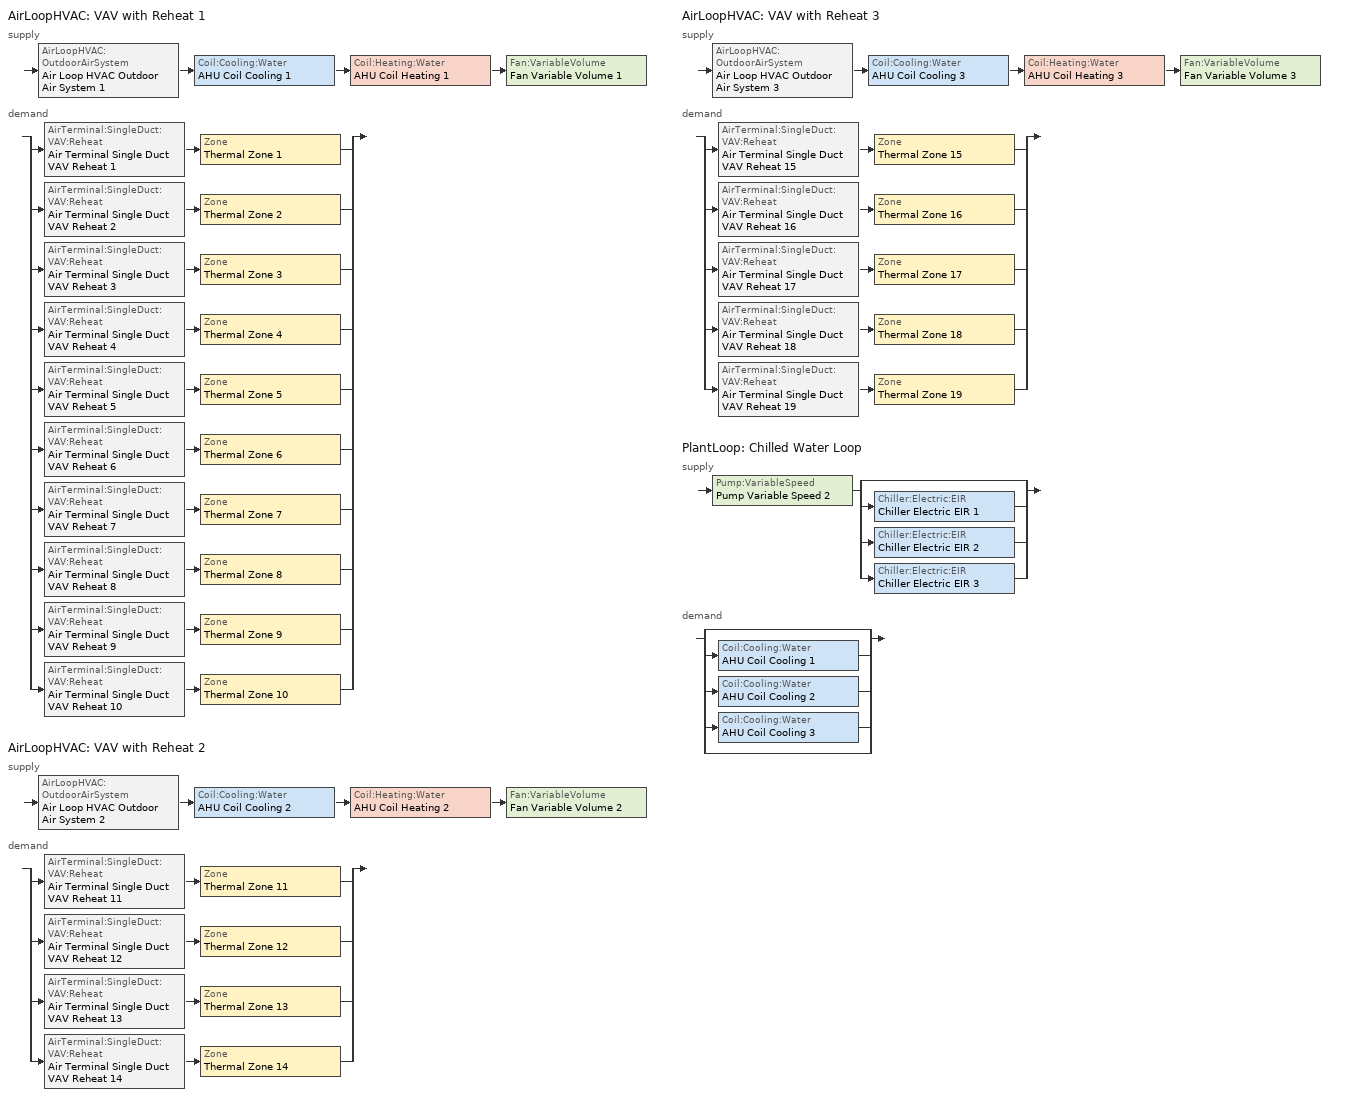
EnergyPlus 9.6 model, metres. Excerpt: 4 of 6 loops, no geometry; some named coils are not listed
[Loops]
AirLoopHVAC 'VAV with Reheat 1'
 supply: AirLoopHVAC:OutdoorAirSystem 'Air Loop HVAC Outdoor Air System 1' > Coil:Cooling:Water 'AHU Coil Cooling 1' > Coil:Heating:Water 'AHU Coil Heating 1' > Fan:VariableVolume 'Fan Variable Volume 1'
 demand: split
  | AirTerminal:SingleDuct:VAV:Reheat 'Air Terminal Single Duct VAV Reheat 1' > Zone 'Thermal Zone 1'
  | AirTerminal:SingleDuct:VAV:Reheat 'Air Terminal Single Duct VAV Reheat 2' > Zone 'Thermal Zone 2'
  | AirTerminal:SingleDuct:VAV:Reheat 'Air Terminal Single Duct VAV Reheat 3' > Zone 'Thermal Zone 3'
  | AirTerminal:SingleDuct:VAV:Reheat 'Air Terminal Single Duct VAV Reheat 4' > Zone 'Thermal Zone 4'
  | AirTerminal:SingleDuct:VAV:Reheat 'Air Terminal Single Duct VAV Reheat 5' > Zone 'Thermal Zone 5'
  | AirTerminal:SingleDuct:VAV:Reheat 'Air Terminal Single Duct VAV Reheat 6' > Zone 'Thermal Zone 6'
  | AirTerminal:SingleDuct:VAV:Reheat 'Air Terminal Single Duct VAV Reheat 7' > Zone 'Thermal Zone 7'
  | AirTerminal:SingleDuct:VAV:Reheat 'Air Terminal Single Duct VAV Reheat 8' > Zone 'Thermal Zone 8'
  | AirTerminal:SingleDuct:VAV:Reheat 'Air Terminal Single Duct VAV Reheat 9' > Zone 'Thermal Zone 9'
  | AirTerminal:SingleDuct:VAV:Reheat 'Air Terminal Single Duct VAV Reheat 10' > Zone 'Thermal Zone 10'
AirLoopHVAC 'VAV with Reheat 2'
 supply: AirLoopHVAC:OutdoorAirSystem 'Air Loop HVAC Outdoor Air System 2' > Coil:Cooling:Water 'AHU Coil Cooling 2' > Coil:Heating:Water 'AHU Coil Heating 2' > Fan:VariableVolume 'Fan Variable Volume 2'
 demand: split
  | AirTerminal:SingleDuct:VAV:Reheat 'Air Terminal Single Duct VAV Reheat 11' > Zone 'Thermal Zone 11'
  | AirTerminal:SingleDuct:VAV:Reheat 'Air Terminal Single Duct VAV Reheat 12' > Zone 'Thermal Zone 12'
  | AirTerminal:SingleDuct:VAV:Reheat 'Air Terminal Single Duct VAV Reheat 13' > Zone 'Thermal Zone 13'
  | AirTerminal:SingleDuct:VAV:Reheat 'Air Terminal Single Duct VAV Reheat 14' > Zone 'Thermal Zone 14'
AirLoopHVAC 'VAV with Reheat 3'
 supply: AirLoopHVAC:OutdoorAirSystem 'Air Loop HVAC Outdoor Air System 3' > Coil:Cooling:Water 'AHU Coil Cooling 3' > Coil:Heating:Water 'AHU Coil Heating 3' > Fan:VariableVolume 'Fan Variable Volume 3'
 demand: split
  | AirTerminal:SingleDuct:VAV:Reheat 'Air Terminal Single Duct VAV Reheat 15' > Zone 'Thermal Zone 15'
  | AirTerminal:SingleDuct:VAV:Reheat 'Air Terminal Single Duct VAV Reheat 16' > Zone 'Thermal Zone 16'
  | AirTerminal:SingleDuct:VAV:Reheat 'Air Terminal Single Duct VAV Reheat 17' > Zone 'Thermal Zone 17'
  | AirTerminal:SingleDuct:VAV:Reheat 'Air Terminal Single Duct VAV Reheat 18' > Zone 'Thermal Zone 18'
  | AirTerminal:SingleDuct:VAV:Reheat 'Air Terminal Single Duct VAV Reheat 19' > Zone 'Thermal Zone 19'
PlantLoop 'Chilled Water Loop'
 supply: Pump:VariableSpeed 'Pump Variable Speed 2' > split
  | bypass
  | Chiller:Electric:EIR 'Chiller Electric EIR 1'
  | Chiller:Electric:EIR 'Chiller Electric EIR 2'
  | Chiller:Electric:EIR 'Chiller Electric EIR 3'
 demand: split
  | bypass
  | Coil:Cooling:Water 'AHU Coil Cooling 1'
  | Coil:Cooling:Water 'AHU Coil Cooling 2'
  | Coil:Cooling:Water 'AHU Coil Cooling 3'
  | bypass
[Controller:MechanicalVentilation] Availability Schedule=Always On Discrete; Demand Controlled Ventilation=No; System Outdoor Air Method=ZoneSum
Name | Zone or ZoneList Name 1 | Design Specification Outdoor Air Object Name 1 | Zone or ZoneList Name 2 | Design Specification Outdoor Air Object Name 2 | Zone or ZoneList Name 3 | Design Specification Outdoor Air Object Name 3 | Zone or ZoneList Name 4 | Design Specification Outdoor Air Object Name 4 | Zone or ZoneList Name 5 | Design Specification Outdoor Air Object Name 5 | Zone or ZoneList Name 6 | Design Specification Outdoor Air Object Name 6 | Zone or ZoneList Name 7 | Design Specification Outdoor Air Object Name 7 | Zone or ZoneList Name 8 | Design Specification Outdoor Air Object Name 8 | Zone or ZoneList Name 9 | Design Specification Outdoor Air Object Name 9 | Zone or ZoneList Name 10 | Design Specification Outdoor Air Object Name 10
Controller Mechanical Ventilation 1 | Thermal Zone 1 | Ventilation 1 | Thermal Zone 2 | Ventilation 2 | Thermal Zone 3 | Ventilation 3 | Thermal Zone 4 | Ventilation 4 | Thermal Zone 5 | Ventilation 5 | Thermal Zone 6 | Ventilation 6 | Thermal Zone 7 | Ventilation 7 | Thermal Zone 8 | Ventilation 8 | Thermal Zone 9 | Ventilation 9 | Thermal Zone 10 | Ventilation 10
Controller Mechanical Ventilation 2 | Thermal Zone 11 | Ventilation 11 | Thermal Zone 12 | Ventilation 12 | Thermal Zone 13 | Ventilation 13 | Thermal Zone 14 | Ventilation 14
Controller Mechanical Ventilation 3 | Thermal Zone 15 | Ventilation 15 | Thermal Zone 16 | Ventilation 16 | Thermal Zone 17 | Ventilation 17 | Thermal Zone 18 | Ventilation 18 | Thermal Zone 19 | Ventilation 19
[AirLoopHVAC] Design Supply Air Flow Rate m3/s=AutoSize; Design Return Air Flow Fraction of Supply Air Flow=1
VAV with Reheat 1; VAV with Reheat 2; VAV with Reheat 3
[Sizing:System] Type of Load to Size On=Sensible; Design Outdoor Air Flow Rate m3/s=Autosize; Central Heating Maximum System Air Flow Ratio=0.3; Preheat Design Temperature C=7; Preheat Design Humidity Ratio kgWater/kgDryAir=0.008; Precool Design Temperature C=12.8; Precool Design Humidity Ratio kgWater/kgDryAir=0.008; Type of Zone Sum to Use=NonCoincident; 100% Outdoor Air in Cooling=Yes; 100% Outdoor Air in Heating=Yes; Central Cooling Design Supply Air Humidity Ratio kgWater/kgDryAir=0.0085; Central Heating Design Supply Air Humidity Ratio kgWater/kgDryAir=0.008; Cooling Supply Air Flow Rate Method=DesignDay; Cooling Supply Air Flow Rate m3/s=0; Cooling Supply Air Flow Rate Per Floor Area m3/s-m2=0.00996765; Cooling Fraction of Autosized Cooling Supply Air Flow Rate=1; Cooling Supply Air Flow Rate Per Unit Cooling Capacity m3/s-W=3.94755e-05; Heating Supply Air Flow Rate Method=DesignDay; Heating Supply Air Flow Rate m3/s=0; Heating Supply Air Flow Rate Per Floor Area m3/s-m2=0.00996765; Heating Fraction of Autosized Heating Supply Air Flow Rate=1; Heating Fraction of Autosized Cooling Supply Air Flow Rate=1; Heating Supply Air Flow Rate Per Unit Heating Capacity m3/s-W=3.15882e-05; System Outdoor Air Method=ZoneSum; Zone Maximum Outdoor Air Fraction dimensionless=1; Cooling Design Capacity Method=CoolingDesignCapacity; Cooling Design Capacity W=Autosize; Cooling Design Capacity Per Floor Area W/m2=234.7; Fraction of Autosized Cooling Design Capacity=1; Heating Design Capacity Method=HeatingDesignCapacity; Heating Design Capacity W=Autosize; Heating Design Capacity Per Floor Area W/m2=157; Fraction of Autosized Heating Design Capacity=1; Central Cooling Capacity Control Method=OnOff; Occupant Diversity=Autosize
Name | Central Cooling Design Supply Air Temperature C | Central Heating Design Supply Air Temperature C
VAV with Reheat 1 | 17.8 | 17.8
VAV with Reheat 2 | 10.3 | 10.3
VAV with Reheat 3 | 11.5 | 11.5
[Controller:WaterCoil] Control Variable=Temperature; Actuator Variable=Flow; Controller Convergence Tolerance deltaC=Autosize; Maximum Actuated Flow m3/s=Autosize; Minimum Actuated Flow m3/s=0
Name | Action
Controller Water Coil Cooling 1; Controller Water Coil Cooling 2; Controller Water Coil Cooling 3 | Reverse
Controller Water Coil Heating 1; Controller Water Coil Heating 2; Controller Water Coil Heating 3 | Normal
[Controller:OutdoorAir] Minimum Outdoor Air Flow Rate m3/s=0; Maximum Outdoor Air Flow Rate m3/s=Autosize; Economizer Control Action Type=ModulateFlow; Economizer Maximum Limit Dry-Bulb Temperature C=28; Economizer Maximum Limit Enthalpy J/kg=64000; Economizer Minimum Limit Dry-Bulb Temperature C=-100; Lockout Type=NoLockout; Minimum Limit Type=FixedMinimum; High Humidity Control=No; Control High Indoor Humidity Based on Outdoor Humidity Ratio=Yes; Heat Recovery Bypass Control Type=BypassWhenWithinEconomizerLimits
Name | Economizer Control Type | Mechanical Ventilation Controller
Controller Outdoor Air 1 | DifferentialDryBulb | Controller Mechanical Ventilation 1
Controller Outdoor Air 2 | DifferentialEnthalpy | Controller Mechanical Ventilation 2
Controller Outdoor Air 3 | DifferentialEnthalpy | Controller Mechanical Ventilation 3
[SetpointManager:MixedAir] Control Variable=Temperature
Name | Setpoint Node or NodeList
Node Air Deck Mixed 1 OS Default SPM | Node Air Deck Mixed 1
Node Air Deck Cooling 1 OS Default SPM | Node Air Deck Cooling 1
Node Air Deck Heating 1 OS Default SPM | Node Air Deck Heating 1
Node Air Deck Mixed 2 OS Default SPM | Node Air Deck Mixed 2
Node Air Deck Cooling 2 OS Default SPM | Node Air Deck Cooling 2
Node Air Deck Heating 2 OS Default SPM | Node Air Deck Heating 2
Node Air Deck Mixed 3 OS Default SPM | Node Air Deck Mixed 3
Node Air Deck Cooling 3 OS Default SPM | Node Air Deck Cooling 3
Node Air Deck Heating 3 OS Default SPM | Node Air Deck Heating 3
[Coil:Cooling:Water] Availability Schedule=Always On Discrete; Design Water Flow Rate m3/s=Autosize; Design Air Flow Rate m3/s=Autosize; Design Inlet Water Temperature C=Autosize; Design Inlet Air Temperature C=Autosize; Design Outlet Air Temperature C=Autosize; Design Inlet Air Humidity Ratio kgWater/kgDryAir=Autosize; Design Outlet Air Humidity Ratio kgWater/kgDryAir=Autosize; Type of Analysis=SimpleAnalysis; Heat Exchanger Configuration=CrossFlow
AHU Coil Cooling 1; AHU Coil Cooling 2; AHU Coil Cooling 3
[Coil:Heating:Water] Availability Schedule=Always On Discrete; U-Factor Times Area Value W/K=Autosize; Maximum Water Flow Rate m3/s=Autosize; Performance Input Method=UFactorTimesAreaAndDesignWaterFlowRate; Rated Capacity W=Autosize; Rated Inlet Water Temperature C=82.2; Rated Inlet Air Temperature C=16.6; Rated Outlet Water Temperature C=71.1; Rated Outlet Air Temperature C=32.2; Rated Ratio for Air and Water Convection=0.5
AHU Coil Heating 1; AHU Coil Heating 2; AHU Coil Heating 3
[Fan:VariableVolume] Availability Schedule=Always On Discrete; Fan Power Minimum Flow Rate Input Method=FixedFlowRate; Fan Power Minimum Flow Fraction=0; Fan Power Minimum Air Flow Rate m3/s=0; Motor Efficiency=0.93; Motor In Airstream Fraction=1; Fan Power Coefficient 1=0.0407599; Fan Power Coefficient 2=0.088045; Fan Power Coefficient 3=-0.0729261; Fan Power Coefficient 4=0.94374; Fan Power Coefficient 5=0
Name | Fan Total Efficiency | Pressure Rise Pa | Maximum Flow Rate m3/s
Fan Variable Volume 1 | 0.76 | 819 | 78.12
Fan Variable Volume 2 | 0.65 | 664 | 102.04
Fan Variable Volume 3 | 0.64 | 470 | Autosize
[SetpointManager:Scheduled] Control Variable=Temperature
Name | Schedule | Setpoint Node or NodeList
Setpoint Manager Scheduled Air Duck 1 | Deck_Temperature 1 | Node Air Deck Supply 1
Setpoint Manager Scheduled Air Duck 2 | Deck_Temperature 2 | Node Air Deck Supply 2
Setpoint Manager Scheduled Air Duck 3 | Deck_Temperature 3 | Node Air Deck Supply 3
Setpoint Manager Scheduled Chilled Water Duck | Chilled_Water_Temperature | Node Chilled Water Deck Supply
[ZoneControl:Thermostat] Temperature Difference Between Cutout And Setpoint deltaC=0
Name | Zone or ZoneList | Control Type Schedule | Control 1
Thermal Zone 1 Thermostat | Thermal Zone 1 | Thermal Zone 1 Thermostat Schedule | Thermostat Setpoint Dual Setpoint 1
Thermal Zone 2 Thermostat | Thermal Zone 2 | Thermal Zone 2 Thermostat Schedule | Thermostat Setpoint Dual Setpoint 2
Thermal Zone 3 Thermostat | Thermal Zone 3 | Thermal Zone 3 Thermostat Schedule | Thermostat Setpoint Dual Setpoint 3
Thermal Zone 4 Thermostat | Thermal Zone 4 | Thermal Zone 4 Thermostat Schedule | Thermostat Setpoint Dual Setpoint 4
Thermal Zone 5 Thermostat | Thermal Zone 5 | Thermal Zone 5 Thermostat Schedule | Thermostat Setpoint Dual Setpoint 5
Thermal Zone 6 Thermostat | Thermal Zone 6 | Thermal Zone 6 Thermostat Schedule | Thermostat Setpoint Dual Setpoint 6
Thermal Zone 7 Thermostat | Thermal Zone 7 | Thermal Zone 7 Thermostat Schedule | Thermostat Setpoint Dual Setpoint 7
Thermal Zone 8 Thermostat | Thermal Zone 8 | Thermal Zone 8 Thermostat Schedule | Thermostat Setpoint Dual Setpoint 8
Thermal Zone 9 Thermostat | Thermal Zone 9 | Thermal Zone 9 Thermostat Schedule | Thermostat Setpoint Dual Setpoint 9
Thermal Zone 10 Thermostat | Thermal Zone 10 | Thermal Zone 10 Thermostat Schedule | Thermostat Setpoint Dual Setpoint 10
Thermal Zone 11 Thermostat | Thermal Zone 11 | Thermal Zone 11 Thermostat Schedule | Thermostat Setpoint Dual Setpoint 11
Thermal Zone 12 Thermostat | Thermal Zone 12 | Thermal Zone 12 Thermostat Schedule | Thermostat Setpoint Dual Setpoint 12
Thermal Zone 13 Thermostat | Thermal Zone 13 | Thermal Zone 13 Thermostat Schedule | Thermostat Setpoint Dual Setpoint 13
Thermal Zone 14 Thermostat | Thermal Zone 14 | Thermal Zone 14 Thermostat Schedule | Thermostat Setpoint Dual Setpoint 14
Thermal Zone 15 Thermostat | Thermal Zone 15 | Thermal Zone 15 Thermostat Schedule | Thermostat Setpoint Dual Setpoint 15
Thermal Zone 16 Thermostat | Thermal Zone 16 | Thermal Zone 16 Thermostat Schedule | Thermostat Setpoint Dual Setpoint 16
Thermal Zone 17 Thermostat | Thermal Zone 17 | Thermal Zone 17 Thermostat Schedule | Thermostat Setpoint Dual Setpoint 17
Thermal Zone 18 Thermostat | Thermal Zone 18 | Thermal Zone 18 Thermostat Schedule | Thermostat Setpoint Dual Setpoint 18
Thermal Zone 19 Thermostat | Thermal Zone 19 | Thermal Zone 19 Thermostat Schedule | Thermostat Setpoint Dual Setpoint 19
[ThermostatSetpoint:DualSetpoint]
Name | Heating Setpoint Temperature Schedule | Cooling Setpoint Temperature Schedule
Thermostat Setpoint Dual Setpoint 1 | HtgSetp 1 | ClgSetp 1
Thermostat Setpoint Dual Setpoint 2 | HtgSetp 2 | ClgSetp 2
Thermostat Setpoint Dual Setpoint 3 | HtgSetp 3 | ClgSetp 3
Thermostat Setpoint Dual Setpoint 4 | HtgSetp 4 | ClgSetp 4
Thermostat Setpoint Dual Setpoint 5 | HtgSetp 5 | ClgSetp 5
Thermostat Setpoint Dual Setpoint 6 | HtgSetp 6 | ClgSetp 6
Thermostat Setpoint Dual Setpoint 7 | HtgSetp 7 | ClgSetp 7
Thermostat Setpoint Dual Setpoint 8 | HtgSetp 8 | ClgSetp 8
Thermostat Setpoint Dual Setpoint 9 | HtgSetp 9 | ClgSetp 9
Thermostat Setpoint Dual Setpoint 10 | HtgSetp 10 | ClgSetp 10
Thermostat Setpoint Dual Setpoint 11 | HtgSetp 11 | ClgSetp 11
Thermostat Setpoint Dual Setpoint 12 | HtgSetp 12 | ClgSetp 12
Thermostat Setpoint Dual Setpoint 13 | HtgSetp 13 | ClgSetp 13
Thermostat Setpoint Dual Setpoint 14 | HtgSetp 14 | ClgSetp 14
Thermostat Setpoint Dual Setpoint 15 | HtgSetp 15 | ClgSetp 15
Thermostat Setpoint Dual Setpoint 16 | HtgSetp 16 | ClgSetp 16
Thermostat Setpoint Dual Setpoint 17 | HtgSetp 17 | ClgSetp 17
Thermostat Setpoint Dual Setpoint 18 | HtgSetp 18 | ClgSetp 18
Thermostat Setpoint Dual Setpoint 19 | HtgSetp 19 | ClgSetp 19
[AirTerminal:SingleDuct:VAV:Reheat] Availability Schedule=Always On Discrete; Maximum Air Flow Rate m3/s=Autosize; Zone Minimum Air Flow Input Method=Constant; Constant Minimum Air Flow Fraction=0.3; Fixed Minimum Air Flow Rate m3/s=0; Maximum Hot Water or Steam Flow Rate m3/s=Autosize; Minimum Hot Water or Steam Flow Rate m3/s=0; Convergence Tolerance=0.001; Damper Heating Action=Normal; Maximum Flow per Zone Floor Area During Reheat m3/s-m2=Autocalculate; Maximum Flow Fraction During Reheat=Autocalculate; Maximum Reheat Air Temperature C=35
Name | Reheat Coil
Air Terminal Single Duct VAV Reheat 1 | Coil Heating Water 1
Air Terminal Single Duct VAV Reheat 2 | Coil Heating Water 2
Air Terminal Single Duct VAV Reheat 3 | Coil Heating Water 3
Air Terminal Single Duct VAV Reheat 4 | Coil Heating Water 4
Air Terminal Single Duct VAV Reheat 5 | Coil Heating Water 5
Air Terminal Single Duct VAV Reheat 6 | Coil Heating Water 6
Air Terminal Single Duct VAV Reheat 7 | Coil Heating Water 7
Air Terminal Single Duct VAV Reheat 8 | Coil Heating Water 8
Air Terminal Single Duct VAV Reheat 9 | Coil Heating Water 9
Air Terminal Single Duct VAV Reheat 10 | Coil Heating Water 10
Air Terminal Single Duct VAV Reheat 11 | Coil Heating Water 11
Air Terminal Single Duct VAV Reheat 12 | Coil Heating Water 12
Air Terminal Single Duct VAV Reheat 13 | Coil Heating Water 13
Air Terminal Single Duct VAV Reheat 14 | Coil Heating Water 14
Air Terminal Single Duct VAV Reheat 15 | Coil Heating Water 15
Air Terminal Single Duct VAV Reheat 16 | Coil Heating Water 16
Air Terminal Single Duct VAV Reheat 17 | Coil Heating Water 17
Air Terminal Single Duct VAV Reheat 18 | Coil Heating Water 18
Air Terminal Single Duct VAV Reheat 19 | Coil Heating Water 19
[Zone equipment]
Thermal Zone 1: Air Terminal Single Duct VAV Reheat 1
Thermal Zone 2: Air Terminal Single Duct VAV Reheat 2
Thermal Zone 3: Air Terminal Single Duct VAV Reheat 3
Thermal Zone 4: Air Terminal Single Duct VAV Reheat 4
Thermal Zone 5: Air Terminal Single Duct VAV Reheat 5
Thermal Zone 6: Air Terminal Single Duct VAV Reheat 6
Thermal Zone 7: Air Terminal Single Duct VAV Reheat 7
Thermal Zone 8: Air Terminal Single Duct VAV Reheat 8
Thermal Zone 9: Air Terminal Single Duct VAV Reheat 9
Thermal Zone 10: Air Terminal Single Duct VAV Reheat 10
Thermal Zone 11: Air Terminal Single Duct VAV Reheat 11
Thermal Zone 12: Air Terminal Single Duct VAV Reheat 12
Thermal Zone 13: Air Terminal Single Duct VAV Reheat 13
Thermal Zone 14: Air Terminal Single Duct VAV Reheat 14
Thermal Zone 15: Air Terminal Single Duct VAV Reheat 15
Thermal Zone 16: Air Terminal Single Duct VAV Reheat 16
Thermal Zone 17: Air Terminal Single Duct VAV Reheat 17
Thermal Zone 18: Air Terminal Single Duct VAV Reheat 18
Thermal Zone 19: Air Terminal Single Duct VAV Reheat 19
[Sizing:Zone] Zone Cooling Design Supply Air Temperature Input Method=SupplyAirTemperature; Zone Cooling Design Supply Air Temperature Difference deltaC=11.11; Zone Heating Design Supply Air Temperature Input Method=SupplyAirTemperature; Zone Heating Design Supply Air Temperature Difference deltaC=11.11; Zone Cooling Design Supply Air Humidity Ratio kgWater/kgDryAir=0.0085; Zone Heating Design Supply Air Humidity Ratio kgWater/kgDryAir=0.008; Cooling Design Air Flow Method=DesignDay; Cooling Design Air Flow Rate m3/s=0; Cooling Minimum Air Flow per Zone Floor Area m3/s-m2=0.000762; Cooling Minimum Air Flow m3/s=0; Cooling Minimum Air Flow Fraction=0; Heating Design Air Flow Method=DesignDay; Heating Design Air Flow Rate m3/s=0; Heating Maximum Air Flow per Zone Floor Area m3/s-m2=0.002032; Heating Maximum Air Flow m3/s=0.141576; Heating Maximum Air Flow Fraction=0.3; Account for Dedicated Outdoor Air System=No
Name | Zone Cooling Design Supply Air Temperature C | Zone Heating Design Supply Air Temperature C | Design Specification Outdoor Air Object
Thermal Zone 1 | 17.8 | 41.8 | Ventilation 1
Thermal Zone 2 | 17.8 | 41.8 | Ventilation 2
Thermal Zone 3 | 17.8 | 41.8 | Ventilation 3
Thermal Zone 4 | 17.8 | 41.8 | Ventilation 4
Thermal Zone 5 | 17.8 | 41.8 | Ventilation 5
Thermal Zone 6 | 17.8 | 41.8 | Ventilation 6
Thermal Zone 7 | 17.8 | 41.8 | Ventilation 7
Thermal Zone 8 | 17.8 | 41.8 | Ventilation 8
Thermal Zone 9 | 17.8 | 41.8 | Ventilation 9
Thermal Zone 10 | 17.8 | 41.8 | Ventilation 10
Thermal Zone 11 | 10.3 | 51.1 | Ventilation 11
Thermal Zone 12 | 10.3 | 51.1 | Ventilation 12
Thermal Zone 13 | 10.3 | 51.1 | Ventilation 13
Thermal Zone 14 | 10.3 | 51.1 | Ventilation 14
Thermal Zone 15 | 11.5 | 37.6 | Ventilation 15
Thermal Zone 16 | 11.5 | 37.6 | Ventilation 16
Thermal Zone 17 | 11.5 | 37.6 | Ventilation 17
Thermal Zone 18 | 11.5 | 37.6 | Ventilation 18
Thermal Zone 19 | 11.5 | 37.6 | Ventilation 19
[DesignSpecification:OutdoorAir] Outdoor Air Method=Sum; Outdoor Air Flow per Person m3/s-person=0; Outdoor Air Flow per Zone Floor Area m3/s-m2=0; Outdoor Air Flow per Zone m3/s=0
Name | Outdoor Air Flow Air Changes per Hour 1/hr
Ventilation 1; Ventilation 2; Ventilation 3; Ventilation 4; Ventilation 5; Ventilation 6; Ventilation 7; Ventilation 8; Ventilation 9; Ventilation 10 | 3.11
Ventilation 11; Ventilation 12; Ventilation 13; Ventilation 14 | 1.9
Ventilation 15; Ventilation 16; Ventilation 17; Ventilation 18; Ventilation 19 | 0.57
[Chiller:Electric:EIR] Reference Capacity W=Autosize; Reference Leaving Chilled Water Temperature C=6.67; Reference Entering Condenser Fluid Temperature C=29.4; Reference Chilled Water Flow Rate m3/s=Autosize; Reference Condenser Fluid Flow Rate m3/s=Autosize; Cooling Capacity Function of Temperature Curve=Curve Biquadratic 1; Electric Input to Cooling Output Ratio Function of Temperature Curve=Curve Biquadratic 2; Electric Input to Cooling Output Ratio Function of Part Load Ratio Curve=Curve Quadratic 1; Minimum Part Load Ratio=0.1; Maximum Part Load Ratio=1; Optimum Part Load Ratio=1; Minimum Unloading Ratio=0.2; Condenser Type=WaterCooled; Condenser Fan Power Ratio W/W=0; Fraction of Compressor Electric Consumption Rejected by Condenser=1; Leaving Chilled Water Lower Temperature Limit C=2; Chiller Flow Mode=NotModulated; Sizing Factor=1; Basin Heater Capacity W/K=0; Basin Heater Setpoint Temperature C=10; Condenser Heat Recovery Relative Capacity Fraction=1
Name | Reference COP W/W
Chiller Electric EIR 1 | 3.5
Chiller Electric EIR 2 | 4.5
Chiller Electric EIR 3 | 5.5
[PlantEquipmentList]
Chilled Water Loop Cooling Equipment List: Chiller:Electric:EIR, Chiller Electric EIR 1, Chiller:Electric:EIR, Chiller Electric EIR 2, Chiller:Electric:EIR, Chiller Electric EIR 3
[PlantLoop]
Chilled Water Loop: Fluid Type=Water; Plant Equipment Operation Scheme=Chilled Water Loop Operation Schemes; Maximum Loop Temperature C=100; Minimum Loop Temperature C=0; Maximum Loop Flow Rate m3/s=Autosize; Minimum Loop Flow Rate m3/s=0; Plant Loop Volume m3=Autocalculate; Load Distribution Scheme=Optimal; Plant Loop Demand Calculation Scheme=SingleSetpoint
[Sizing:Plant]
Chilled Water Loop: Loop Type=Cooling; Design Loop Exit Temperature C=6.7; Loop Design Temperature Difference deltaC=6.7; Sizing Option=NonCoincident; Zone Timesteps in Averaging Window=1; Coincident Sizing Factor Mode=None
[Pump:VariableSpeed]
Pump Variable Speed 2: Design Maximum Flow Rate m3/s=Autosize; Design Pump Head Pa=179352; Design Power Consumption W=Autosize; Motor Efficiency=0.8; Fraction of Motor Inefficiencies to Fluid Stream=0; Coefficient 1 of the Part Load Performance Curve=0; Coefficient 2 of the Part Load Performance Curve=1; Coefficient 3 of the Part Load Performance Curve=0; Coefficient 4 of the Part Load Performance Curve=0; Design Minimum Flow Rate m3/s=0; Pump Control Type=Intermittent; Skin Loss Radiative Fraction=0.5; Design Power Sizing Method=PowerPerFlowPerPressure; Design Electric Power per Unit Flow Rate W/(m3/s)=348701.1; Design Shaft Power per Unit Flow Rate per Unit Head W/((m3/s)-Pa)=1.28205; Design Minimum Flow Rate Fraction=0
[PlantEquipmentOperationSchemes]
Chilled Water Loop Operation Schemes: Control Scheme Object Type 1=PlantEquipmentOperation:CoolingLoad; Control Scheme Name 1=Chilled Water Loop Cooling Operation Scheme; Control Scheme Schedule Name 1=Always On Discrete
[PlantEquipmentOperation:CoolingLoad]
Chilled Water Loop Cooling Operation Scheme: Load Range Lower Limit 1=0; Load Range Upper Limit 1=1000000000; Range Equipment List Name 1=Chilled Water Loop Cooling Equipment List
[Schedule:Day:Interval]
HtgSetp Summer Design Day 1; HtgSetp Summer Design Day 2; HtgSetp Summer Design Day 3; HtgSetp Summer Design Day 4; HtgSetp Summer Design Day 5; HtgSetp Summer Design Day 6; HtgSetp Summer Design Day 7; HtgSetp Summer Design Day 8; HtgSetp Summer Design Day 9; HtgSetp Summer Design Day 10; HtgSetp Summer Design Day 11; HtgSetp Summer Design Day 12; HtgSetp Summer Design Day 13; HtgSetp Summer Design Day 14; HtgSetp Summer Design Day 15; HtgSetp Summer Design Day 16; HtgSetp Summer Design Day 17; HtgSetp Summer Design Day 18; HtgSetp Summer Design Day 19: No, 24:00, 15.6
HtgSetp Winter Design Day 1; HtgSetp Winter Design Day 2; HtgSetp Winter Design Day 3; HtgSetp Winter Design Day 4; HtgSetp Winter Design Day 5; HtgSetp Winter Design Day 6; HtgSetp Winter Design Day 7; HtgSetp Winter Design Day 8; HtgSetp Winter Design Day 9; HtgSetp Winter Design Day 10; HtgSetp Winter Design Day 11; HtgSetp Winter Design Day 12; HtgSetp Winter Design Day 13; HtgSetp Winter Design Day 14; HtgSetp Winter Design Day 15; HtgSetp Winter Design Day 16; HtgSetp Winter Design Day 17; HtgSetp Winter Design Day 18; HtgSetp Winter Design Day 19: No, 24:00, 21
ClgSetp Summer Design Day 1; ClgSetp Summer Design Day 2; ClgSetp Summer Design Day 3; ClgSetp Summer Design Day 4; ClgSetp Summer Design Day 5; ClgSetp Summer Design Day 6; ClgSetp Summer Design Day 7; ClgSetp Summer Design Day 8; ClgSetp Summer Design Day 9; ClgSetp Summer Design Day 10; ClgSetp Summer Design Day 11; ClgSetp Summer Design Day 12; ClgSetp Summer Design Day 13; ClgSetp Summer Design Day 14; ClgSetp Summer Design Day 15; ClgSetp Summer Design Day 16; ClgSetp Summer Design Day 17; ClgSetp Summer Design Day 18; ClgSetp Summer Design Day 19: No, 06:00, 26.7, 22:00, 24, 24:00, 26.7
ClgSetp Winter Design Day 1; ClgSetp Winter Design Day 2; ClgSetp Winter Design Day 3; ClgSetp Winter Design Day 4; ClgSetp Winter Design Day 5; ClgSetp Winter Design Day 6; ClgSetp Winter Design Day 7; ClgSetp Winter Design Day 8; ClgSetp Winter Design Day 9; ClgSetp Winter Design Day 10; ClgSetp Winter Design Day 11; ClgSetp Winter Design Day 12; ClgSetp Winter Design Day 13; ClgSetp Winter Design Day 14; ClgSetp Winter Design Day 15; ClgSetp Winter Design Day 16; ClgSetp Winter Design Day 17; ClgSetp Winter Design Day 18; ClgSetp Winter Design Day 19: No, 24:00, 26.7
ClgSetp Default Schedule 1; ClgSetp Default Schedule 2; ClgSetp Default Schedule 3; ClgSetp Default Schedule 4; ClgSetp Default Schedule 5; ClgSetp Default Schedule 6; ClgSetp Default Schedule 7; ClgSetp Default Schedule 8; ClgSetp Default Schedule 9; ClgSetp Default Schedule 10: Temperature 37, No, 01:00, 26, 02:00, 26, 03:00, 26, 04:00, 26, 05:00, 26, 06:00, 26, 07:00, 24, 08:00, 24, 09:00, 24, 10:00, 24, 11:00, 24, 12:00, 24, 13:00, 24, 14:00, 24, 15:00, 24, 16:00, 24, 17:00, 24, 18:00, 24, 19:00, 26, 20:00, 26, 21:00, 26, 22:00, 26, 23:00, 26, 24:00, 26
HtgSetp Default Schedule 1; HtgSetp Default Schedule 2; HtgSetp Default Schedule 3; HtgSetp Default Schedule 4; HtgSetp Default Schedule 5; HtgSetp Default Schedule 6; HtgSetp Default Schedule 7; HtgSetp Default Schedule 8; HtgSetp Default Schedule 9; HtgSetp Default Schedule 10: Temperature 36, No, 01:00, 18, 02:00, 18, 03:00, 18, 04:00, 18, 05:00, 18, 06:00, 18, 07:00, 20, 08:00, 20, 09:00, 20, 10:00, 20, 11:00, 20, 12:00, 20, 13:00, 20, 14:00, 20, 15:00, 20, 16:00, 20, 17:00, 20, 18:00, 20, 19:00, 18, 20:00, 18, 21:00, 18, 22:00, 18, 23:00, 18, 24:00, 18
ClgSetp Default Schedule 11; ClgSetp Default Schedule 12; ClgSetp Default Schedule 13; ClgSetp Default Schedule 14; ClgSetp Default Schedule 15: Temperature 37, No, 01:00, 27, 02:00, 27, 03:00, 27, 04:00, 27, 05:00, 27, 06:00, 27, 07:00, 27, 08:00, 27, 09:00, 25, 10:00, 25, 11:00, 25, 12:00, 25, 13:00, 25, 14:00, 25, 15:00, 25, 16:00, 25, 17:00, 25, 18:00, 25, 19:00, 25, 20:00, 25, 21:00, 27, 22:00, 27, 23:00, 27, 24:00, 27
HtgSetp Default Schedule 11; HtgSetp Default Schedule 12; HtgSetp Default Schedule 13; HtgSetp Default Schedule 14; HtgSetp Default Schedule 15: Temperature 36, No, 01:00, 18, 02:00, 18, 03:00, 18, 04:00, 18, 05:00, 18, 06:00, 18, 07:00, 18, 08:00, 18, 09:00, 21, 10:00, 21, 11:00, 21, 12:00, 21, 13:00, 21, 14:00, 21, 15:00, 21, 16:00, 21, 17:00, 21, 18:00, 21, 19:00, 21, 20:00, 21, 21:00, 18, 22:00, 18, 23:00, 18, 24:00, 18
ClgSetp Default Schedule 16; ClgSetp Default Schedule 17; ClgSetp Default Schedule 18; ClgSetp Default Schedule 19: Temperature 37, No, 01:00, 28, 02:00, 28, 03:00, 28, 04:00, 28, 05:00, 28, 06:00, 28, 07:00, 28, 08:00, 28, 09:00, 28, 10:00, 28, 11:00, 26, 12:00, 26, 13:00, 26, 14:00, 26, 15:00, 26, 16:00, 26, 17:00, 26, 18:00, 26, 19:00, 26, 20:00, 26, 21:00, 26, 22:00, 26, 23:00, 28, 24:00, 28
HtgSetp Default Schedule 16; HtgSetp Default Schedule 17; HtgSetp Default Schedule 18; HtgSetp Default Schedule 19: Temperature 36, No, 01:00, 16, 02:00, 16, 03:00, 16, 04:00, 16, 05:00, 16, 06:00, 16, 07:00, 16, 08:00, 16, 09:00, 16, 10:00, 16, 11:00, 22, 12:00, 22, 13:00, 22, 14:00, 22, 15:00, 22, 16:00, 22, 17:00, 22, 18:00, 22, 19:00, 22, 20:00, 22, 21:00, 22, 22:00, 22, 23:00, 16, 24:00, 16
Deck_Temperature_Default 1; Deck_Temperature_Summer_Design_Day 1; Deck_Temperature_Winter_Design_Day 1: No, 24:00, 17.8
Deck_Temperature_Default 2; Deck_Temperature_Summer_Design_Day 2; Deck_Temperature_Winter_Design_Day 2: No, 24:00, 10.3
Deck_Temperature_Default 3; Deck_Temperature_Summer_Design_Day 3; Deck_Temperature_Winter_Design_Day 3: No, 24:00, 11.5
Chilled_Water_Temperature_Default; Chilled_Water_Temperature_Summer_Design_Day; Chilled_Water_Temperature_Winter_Design_Day: No, 24:00, 6.7
[Schedule:Week:Daily]
HtgSetp 1 Week Rule - Jan1-Dec31: HtgSetp Default Schedule 1, HtgSetp Default Schedule 1, HtgSetp Default Schedule 1, HtgSetp Default Schedule 1, HtgSetp Default Schedule 1, HtgSetp Default Schedule 1, HtgSetp Default Schedule 1, HtgSetp Default Schedule 1, HtgSetp Summer Design Day 1, HtgSetp Winter Design Day 1, HtgSetp Default Schedule 1, HtgSetp Default Schedule 1
ClgSetp 1 Week Rule - Jan1-Dec31: ClgSetp Default Schedule 1, ClgSetp Default Schedule 1, ClgSetp Default Schedule 1, ClgSetp Default Schedule 1, ClgSetp Default Schedule 1, ClgSetp Default Schedule 1, ClgSetp Default Schedule 1, ClgSetp Default Schedule 1, ClgSetp Summer Design Day 1, ClgSetp Winter Design Day 1, ClgSetp Default Schedule 1, ClgSetp Default Schedule 1
HtgSetp 2 Week Rule - Jan1-Dec31: HtgSetp Default Schedule 2, HtgSetp Default Schedule 2, HtgSetp Default Schedule 2, HtgSetp Default Schedule 2, HtgSetp Default Schedule 2, HtgSetp Default Schedule 2, HtgSetp Default Schedule 2, HtgSetp Default Schedule 2, HtgSetp Summer Design Day 2, HtgSetp Winter Design Day 2, HtgSetp Default Schedule 2, HtgSetp Default Schedule 2
ClgSetp 2 Week Rule - Jan1-Dec31: ClgSetp Default Schedule 2, ClgSetp Default Schedule 2, ClgSetp Default Schedule 2, ClgSetp Default Schedule 2, ClgSetp Default Schedule 2, ClgSetp Default Schedule 2, ClgSetp Default Schedule 2, ClgSetp Default Schedule 2, ClgSetp Summer Design Day 2, ClgSetp Winter Design Day 2, ClgSetp Default Schedule 2, ClgSetp Default Schedule 2
HtgSetp 3 Week Rule - Jan1-Dec31: HtgSetp Default Schedule 3, HtgSetp Default Schedule 3, HtgSetp Default Schedule 3, HtgSetp Default Schedule 3, HtgSetp Default Schedule 3, HtgSetp Default Schedule 3, HtgSetp Default Schedule 3, HtgSetp Default Schedule 3, HtgSetp Summer Design Day 3, HtgSetp Winter Design Day 3, HtgSetp Default Schedule 3, HtgSetp Default Schedule 3
ClgSetp 3 Week Rule - Jan1-Dec31: ClgSetp Default Schedule 3, ClgSetp Default Schedule 3, ClgSetp Default Schedule 3, ClgSetp Default Schedule 3, ClgSetp Default Schedule 3, ClgSetp Default Schedule 3, ClgSetp Default Schedule 3, ClgSetp Default Schedule 3, ClgSetp Summer Design Day 3, ClgSetp Winter Design Day 3, ClgSetp Default Schedule 3, ClgSetp Default Schedule 3
HtgSetp 4 Week Rule - Jan1-Dec31: HtgSetp Default Schedule 4, HtgSetp Default Schedule 4, HtgSetp Default Schedule 4, HtgSetp Default Schedule 4, HtgSetp Default Schedule 4, HtgSetp Default Schedule 4, HtgSetp Default Schedule 4, HtgSetp Default Schedule 4, HtgSetp Summer Design Day 4, HtgSetp Winter Design Day 4, HtgSetp Default Schedule 4, HtgSetp Default Schedule 4
ClgSetp 4 Week Rule - Jan1-Dec31: ClgSetp Default Schedule 4, ClgSetp Default Schedule 4, ClgSetp Default Schedule 4, ClgSetp Default Schedule 4, ClgSetp Default Schedule 4, ClgSetp Default Schedule 4, ClgSetp Default Schedule 4, ClgSetp Default Schedule 4, ClgSetp Summer Design Day 4, ClgSetp Winter Design Day 4, ClgSetp Default Schedule 4, ClgSetp Default Schedule 4
HtgSetp 5 Week Rule - Jan1-Dec31: HtgSetp Default Schedule 5, HtgSetp Default Schedule 5, HtgSetp Default Schedule 5, HtgSetp Default Schedule 5, HtgSetp Default Schedule 5, HtgSetp Default Schedule 5, HtgSetp Default Schedule 5, HtgSetp Default Schedule 5, HtgSetp Summer Design Day 5, HtgSetp Winter Design Day 5, HtgSetp Default Schedule 5, HtgSetp Default Schedule 5
ClgSetp 5 Week Rule - Jan1-Dec31: ClgSetp Default Schedule 5, ClgSetp Default Schedule 5, ClgSetp Default Schedule 5, ClgSetp Default Schedule 5, ClgSetp Default Schedule 5, ClgSetp Default Schedule 5, ClgSetp Default Schedule 5, ClgSetp Default Schedule 5, ClgSetp Summer Design Day 5, ClgSetp Winter Design Day 5, ClgSetp Default Schedule 5, ClgSetp Default Schedule 5
HtgSetp 6 Week Rule - Jan1-Dec31: HtgSetp Default Schedule 6, HtgSetp Default Schedule 6, HtgSetp Default Schedule 6, HtgSetp Default Schedule 6, HtgSetp Default Schedule 6, HtgSetp Default Schedule 6, HtgSetp Default Schedule 6, HtgSetp Default Schedule 6, HtgSetp Summer Design Day 6, HtgSetp Winter Design Day 6, HtgSetp Default Schedule 6, HtgSetp Default Schedule 6
ClgSetp 6 Week Rule - Jan1-Dec31: ClgSetp Default Schedule 6, ClgSetp Default Schedule 6, ClgSetp Default Schedule 6, ClgSetp Default Schedule 6, ClgSetp Default Schedule 6, ClgSetp Default Schedule 6, ClgSetp Default Schedule 6, ClgSetp Default Schedule 6, ClgSetp Summer Design Day 6, ClgSetp Winter Design Day 6, ClgSetp Default Schedule 6, ClgSetp Default Schedule 6
HtgSetp 7 Week Rule - Jan1-Dec31: HtgSetp Default Schedule 7, HtgSetp Default Schedule 7, HtgSetp Default Schedule 7, HtgSetp Default Schedule 7, HtgSetp Default Schedule 7, HtgSetp Default Schedule 7, HtgSetp Default Schedule 7, HtgSetp Default Schedule 7, HtgSetp Summer Design Day 7, HtgSetp Winter Design Day 7, HtgSetp Default Schedule 7, HtgSetp Default Schedule 7
ClgSetp 7 Week Rule - Jan1-Dec31: ClgSetp Default Schedule 7, ClgSetp Default Schedule 7, ClgSetp Default Schedule 7, ClgSetp Default Schedule 7, ClgSetp Default Schedule 7, ClgSetp Default Schedule 7, ClgSetp Default Schedule 7, ClgSetp Default Schedule 7, ClgSetp Summer Design Day 7, ClgSetp Winter Design Day 7, ClgSetp Default Schedule 7, ClgSetp Default Schedule 7
HtgSetp 8 Week Rule - Jan1-Dec31: HtgSetp Default Schedule 8, HtgSetp Default Schedule 8, HtgSetp Default Schedule 8, HtgSetp Default Schedule 8, HtgSetp Default Schedule 8, HtgSetp Default Schedule 8, HtgSetp Default Schedule 8, HtgSetp Default Schedule 8, HtgSetp Summer Design Day 8, HtgSetp Winter Design Day 8, HtgSetp Default Schedule 8, HtgSetp Default Schedule 8
ClgSetp 8 Week Rule - Jan1-Dec31: ClgSetp Default Schedule 8, ClgSetp Default Schedule 8, ClgSetp Default Schedule 8, ClgSetp Default Schedule 8, ClgSetp Default Schedule 8, ClgSetp Default Schedule 8, ClgSetp Default Schedule 8, ClgSetp Default Schedule 8, ClgSetp Summer Design Day 8, ClgSetp Winter Design Day 8, ClgSetp Default Schedule 8, ClgSetp Default Schedule 8
HtgSetp 9 Week Rule - Jan1-Dec31: HtgSetp Default Schedule 9, HtgSetp Default Schedule 9, HtgSetp Default Schedule 9, HtgSetp Default Schedule 9, HtgSetp Default Schedule 9, HtgSetp Default Schedule 9, HtgSetp Default Schedule 9, HtgSetp Default Schedule 9, HtgSetp Summer Design Day 9, HtgSetp Winter Design Day 9, HtgSetp Default Schedule 9, HtgSetp Default Schedule 9
ClgSetp 9 Week Rule - Jan1-Dec31: ClgSetp Default Schedule 9, ClgSetp Default Schedule 9, ClgSetp Default Schedule 9, ClgSetp Default Schedule 9, ClgSetp Default Schedule 9, ClgSetp Default Schedule 9, ClgSetp Default Schedule 9, ClgSetp Default Schedule 9, ClgSetp Summer Design Day 9, ClgSetp Winter Design Day 9, ClgSetp Default Schedule 9, ClgSetp Default Schedule 9
HtgSetp 10 Week Rule - Jan1-Dec31: HtgSetp Default Schedule 10, HtgSetp Default Schedule 10, HtgSetp Default Schedule 10, HtgSetp Default Schedule 10, HtgSetp Default Schedule 10, HtgSetp Default Schedule 10, HtgSetp Default Schedule 10, HtgSetp Default Schedule 10, HtgSetp Summer Design Day 10, HtgSetp Winter Design Day 10, HtgSetp Default Schedule 10, HtgSetp Default Schedule 10
ClgSetp 10 Week Rule - Jan1-Dec31: ClgSetp Default Schedule 10, ClgSetp Default Schedule 10, ClgSetp Default Schedule 10, ClgSetp Default Schedule 10, ClgSetp Default Schedule 10, ClgSetp Default Schedule 10, ClgSetp Default Schedule 10, ClgSetp Default Schedule 10, ClgSetp Summer Design Day 10, ClgSetp Winter Design Day 10, ClgSetp Default Schedule 10, ClgSetp Default Schedule 10
HtgSetp 11 Week Rule - Jan1-Dec31: HtgSetp Default Schedule 11, HtgSetp Default Schedule 11, HtgSetp Default Schedule 11, HtgSetp Default Schedule 11, HtgSetp Default Schedule 11, HtgSetp Default Schedule 11, HtgSetp Default Schedule 11, HtgSetp Default Schedule 11, HtgSetp Summer Design Day 11, HtgSetp Winter Design Day 11, HtgSetp Default Schedule 11, HtgSetp Default Schedule 11
ClgSetp 11 Week Rule - Jan1-Dec31: ClgSetp Default Schedule 11, ClgSetp Default Schedule 11, ClgSetp Default Schedule 11, ClgSetp Default Schedule 11, ClgSetp Default Schedule 11, ClgSetp Default Schedule 11, ClgSetp Default Schedule 11, ClgSetp Default Schedule 11, ClgSetp Summer Design Day 11, ClgSetp Winter Design Day 11, ClgSetp Default Schedule 11, ClgSetp Default Schedule 11
HtgSetp 12 Week Rule - Jan1-Dec31: HtgSetp Default Schedule 12, HtgSetp Default Schedule 12, HtgSetp Default Schedule 12, HtgSetp Default Schedule 12, HtgSetp Default Schedule 12, HtgSetp Default Schedule 12, HtgSetp Default Schedule 12, HtgSetp Default Schedule 12, HtgSetp Summer Design Day 12, HtgSetp Winter Design Day 12, HtgSetp Default Schedule 12, HtgSetp Default Schedule 12
ClgSetp 12 Week Rule - Jan1-Dec31: ClgSetp Default Schedule 12, ClgSetp Default Schedule 12, ClgSetp Default Schedule 12, ClgSetp Default Schedule 12, ClgSetp Default Schedule 12, ClgSetp Default Schedule 12, ClgSetp Default Schedule 12, ClgSetp Default Schedule 12, ClgSetp Summer Design Day 12, ClgSetp Winter Design Day 12, ClgSetp Default Schedule 12, ClgSetp Default Schedule 12
HtgSetp 13 Week Rule - Jan1-Dec31: HtgSetp Default Schedule 13, HtgSetp Default Schedule 13, HtgSetp Default Schedule 13, HtgSetp Default Schedule 13, HtgSetp Default Schedule 13, HtgSetp Default Schedule 13, HtgSetp Default Schedule 13, HtgSetp Default Schedule 13, HtgSetp Summer Design Day 13, HtgSetp Winter Design Day 13, HtgSetp Default Schedule 13, HtgSetp Default Schedule 13
ClgSetp 13 Week Rule - Jan1-Dec31: ClgSetp Default Schedule 13, ClgSetp Default Schedule 13, ClgSetp Default Schedule 13, ClgSetp Default Schedule 13, ClgSetp Default Schedule 13, ClgSetp Default Schedule 13, ClgSetp Default Schedule 13, ClgSetp Default Schedule 13, ClgSetp Summer Design Day 13, ClgSetp Winter Design Day 13, ClgSetp Default Schedule 13, ClgSetp Default Schedule 13
HtgSetp 14 Week Rule - Jan1-Dec31: HtgSetp Default Schedule 14, HtgSetp Default Schedule 14, HtgSetp Default Schedule 14, HtgSetp Default Schedule 14, HtgSetp Default Schedule 14, HtgSetp Default Schedule 14, HtgSetp Default Schedule 14, HtgSetp Default Schedule 14, HtgSetp Summer Design Day 14, HtgSetp Winter Design Day 14, HtgSetp Default Schedule 14, HtgSetp Default Schedule 14
ClgSetp 14 Week Rule - Jan1-Dec31: ClgSetp Default Schedule 14, ClgSetp Default Schedule 14, ClgSetp Default Schedule 14, ClgSetp Default Schedule 14, ClgSetp Default Schedule 14, ClgSetp Default Schedule 14, ClgSetp Default Schedule 14, ClgSetp Default Schedule 14, ClgSetp Summer Design Day 14, ClgSetp Winter Design Day 14, ClgSetp Default Schedule 14, ClgSetp Default Schedule 14
HtgSetp 15 Week Rule - Jan1-Dec31: HtgSetp Default Schedule 15, HtgSetp Default Schedule 15, HtgSetp Default Schedule 15, HtgSetp Default Schedule 15, HtgSetp Default Schedule 15, HtgSetp Default Schedule 15, HtgSetp Default Schedule 15, HtgSetp Default Schedule 15, HtgSetp Summer Design Day 15, HtgSetp Winter Design Day 15, HtgSetp Default Schedule 15, HtgSetp Default Schedule 15
ClgSetp 15 Week Rule - Jan1-Dec31: ClgSetp Default Schedule 15, ClgSetp Default Schedule 15, ClgSetp Default Schedule 15, ClgSetp Default Schedule 15, ClgSetp Default Schedule 15, ClgSetp Default Schedule 15, ClgSetp Default Schedule 15, ClgSetp Default Schedule 15, ClgSetp Summer Design Day 15, ClgSetp Winter Design Day 15, ClgSetp Default Schedule 15, ClgSetp Default Schedule 15
HtgSetp 16 Week Rule - Jan1-Dec31: HtgSetp Default Schedule 16, HtgSetp Default Schedule 16, HtgSetp Default Schedule 16, HtgSetp Default Schedule 16, HtgSetp Default Schedule 16, HtgSetp Default Schedule 16, HtgSetp Default Schedule 16, HtgSetp Default Schedule 16, HtgSetp Summer Design Day 16, HtgSetp Winter Design Day 16, HtgSetp Default Schedule 16, HtgSetp Default Schedule 16
ClgSetp 16 Week Rule - Jan1-Dec31: ClgSetp Default Schedule 16, ClgSetp Default Schedule 16, ClgSetp Default Schedule 16, ClgSetp Default Schedule 16, ClgSetp Default Schedule 16, ClgSetp Default Schedule 16, ClgSetp Default Schedule 16, ClgSetp Default Schedule 16, ClgSetp Summer Design Day 16, ClgSetp Winter Design Day 16, ClgSetp Default Schedule 16, ClgSetp Default Schedule 16
HtgSetp 17 Week Rule - Jan1-Dec31: HtgSetp Default Schedule 17, HtgSetp Default Schedule 17, HtgSetp Default Schedule 17, HtgSetp Default Schedule 17, HtgSetp Default Schedule 17, HtgSetp Default Schedule 17, HtgSetp Default Schedule 17, HtgSetp Default Schedule 17, HtgSetp Summer Design Day 17, HtgSetp Winter Design Day 17, HtgSetp Default Schedule 17, HtgSetp Default Schedule 17
ClgSetp 17 Week Rule - Jan1-Dec31: ClgSetp Default Schedule 17, ClgSetp Default Schedule 17, ClgSetp Default Schedule 17, ClgSetp Default Schedule 17, ClgSetp Default Schedule 17, ClgSetp Default Schedule 17, ClgSetp Default Schedule 17, ClgSetp Default Schedule 17, ClgSetp Summer Design Day 17, ClgSetp Winter Design Day 17, ClgSetp Default Schedule 17, ClgSetp Default Schedule 17
HtgSetp 18 Week Rule - Jan1-Dec31: HtgSetp Default Schedule 18, HtgSetp Default Schedule 18, HtgSetp Default Schedule 18, HtgSetp Default Schedule 18, HtgSetp Default Schedule 18, HtgSetp Default Schedule 18, HtgSetp Default Schedule 18, HtgSetp Default Schedule 18, HtgSetp Summer Design Day 18, HtgSetp Winter Design Day 18, HtgSetp Default Schedule 18, HtgSetp Default Schedule 18
ClgSetp 18 Week Rule - Jan1-Dec31: ClgSetp Default Schedule 18, ClgSetp Default Schedule 18, ClgSetp Default Schedule 18, ClgSetp Default Schedule 18, ClgSetp Default Schedule 18, ClgSetp Default Schedule 18, ClgSetp Default Schedule 18, ClgSetp Default Schedule 18, ClgSetp Summer Design Day 18, ClgSetp Winter Design Day 18, ClgSetp Default Schedule 18, ClgSetp Default Schedule 18
HtgSetp 19 Week Rule - Jan1-Dec31: HtgSetp Default Schedule 19, HtgSetp Default Schedule 19, HtgSetp Default Schedule 19, HtgSetp Default Schedule 19, HtgSetp Default Schedule 19, HtgSetp Default Schedule 19, HtgSetp Default Schedule 19, HtgSetp Default Schedule 19, HtgSetp Summer Design Day 19, HtgSetp Winter Design Day 19, HtgSetp Default Schedule 19, HtgSetp Default Schedule 19
ClgSetp 19 Week Rule - Jan1-Dec31: ClgSetp Default Schedule 19, ClgSetp Default Schedule 19, ClgSetp Default Schedule 19, ClgSetp Default Schedule 19, ClgSetp Default Schedule 19, ClgSetp Default Schedule 19, ClgSetp Default Schedule 19, ClgSetp Default Schedule 19, ClgSetp Summer Design Day 19, ClgSetp Winter Design Day 19, ClgSetp Default Schedule 19, ClgSetp Default Schedule 19
Deck_Temperature 1 Week Rule - Jan1-Dec31: Deck_Temperature_Default 1, Deck_Temperature_Default 1, Deck_Temperature_Default 1, Deck_Temperature_Default 1, Deck_Temperature_Default 1, Deck_Temperature_Default 1, Deck_Temperature_Default 1, Deck_Temperature_Default 1, Deck_Temperature_Summer_Design_Day 1, Deck_Temperature_Winter_Design_Day 1, Deck_Temperature_Default 1, Deck_Temperature_Default 1
Deck_Temperature 2 Week Rule - Jan1-Dec31: Deck_Temperature_Default 2, Deck_Temperature_Default 2, Deck_Temperature_Default 2, Deck_Temperature_Default 2, Deck_Temperature_Default 2, Deck_Temperature_Default 2, Deck_Temperature_Default 2, Deck_Temperature_Default 2, Deck_Temperature_Summer_Design_Day 2, Deck_Temperature_Winter_Design_Day 2, Deck_Temperature_Default 2, Deck_Temperature_Default 2
Deck_Temperature 3 Week Rule - Jan1-Dec31: Deck_Temperature_Default 3, Deck_Temperature_Default 3, Deck_Temperature_Default 3, Deck_Temperature_Default 3, Deck_Temperature_Default 3, Deck_Temperature_Default 3, Deck_Temperature_Default 3, Deck_Temperature_Default 3, Deck_Temperature_Summer_Design_Day 3, Deck_Temperature_Winter_Design_Day 3, Deck_Temperature_Default 3, Deck_Temperature_Default 3
Chilled_Water_Temperature Week Rule - Jan1-Dec31: Chilled_Water_Temperature_Default, Chilled_Water_Temperature_Default, Chilled_Water_Temperature_Default, Chilled_Water_Temperature_Default, Chilled_Water_Temperature_Default, Chilled_Water_Temperature_Default, Chilled_Water_Temperature_Default, Chilled_Water_Temperature_Default, Chilled_Water_Temperature_Summer_Design_Day, Chilled_Water_Temperature_Winter_Design_Day, Chilled_Water_Temperature_Default, Chilled_Water_Temperature_Default
[Schedule:Year]
HtgSetp 1: HtgSetp 1 Week Rule - Jan1-Dec31, 1, 1, 12, 31
ClgSetp 1: ClgSetp 1 Week Rule - Jan1-Dec31, 1, 1, 12, 31
HtgSetp 2: HtgSetp 2 Week Rule - Jan1-Dec31, 1, 1, 12, 31
ClgSetp 2: ClgSetp 2 Week Rule - Jan1-Dec31, 1, 1, 12, 31
HtgSetp 3: HtgSetp 3 Week Rule - Jan1-Dec31, 1, 1, 12, 31
ClgSetp 3: ClgSetp 3 Week Rule - Jan1-Dec31, 1, 1, 12, 31
HtgSetp 4: HtgSetp 4 Week Rule - Jan1-Dec31, 1, 1, 12, 31
ClgSetp 4: ClgSetp 4 Week Rule - Jan1-Dec31, 1, 1, 12, 31
HtgSetp 5: HtgSetp 5 Week Rule - Jan1-Dec31, 1, 1, 12, 31
ClgSetp 5: ClgSetp 5 Week Rule - Jan1-Dec31, 1, 1, 12, 31
HtgSetp 6: HtgSetp 6 Week Rule - Jan1-Dec31, 1, 1, 12, 31
ClgSetp 6: ClgSetp 6 Week Rule - Jan1-Dec31, 1, 1, 12, 31
HtgSetp 7: HtgSetp 7 Week Rule - Jan1-Dec31, 1, 1, 12, 31
ClgSetp 7: ClgSetp 7 Week Rule - Jan1-Dec31, 1, 1, 12, 31
HtgSetp 8: HtgSetp 8 Week Rule - Jan1-Dec31, 1, 1, 12, 31
ClgSetp 8: ClgSetp 8 Week Rule - Jan1-Dec31, 1, 1, 12, 31
HtgSetp 9: HtgSetp 9 Week Rule - Jan1-Dec31, 1, 1, 12, 31
ClgSetp 9: ClgSetp 9 Week Rule - Jan1-Dec31, 1, 1, 12, 31
HtgSetp 10: HtgSetp 10 Week Rule - Jan1-Dec31, 1, 1, 12, 31
ClgSetp 10: ClgSetp 10 Week Rule - Jan1-Dec31, 1, 1, 12, 31
HtgSetp 11: HtgSetp 11 Week Rule - Jan1-Dec31, 1, 1, 12, 31
ClgSetp 11: ClgSetp 11 Week Rule - Jan1-Dec31, 1, 1, 12, 31
HtgSetp 12: HtgSetp 12 Week Rule - Jan1-Dec31, 1, 1, 12, 31
ClgSetp 12: ClgSetp 12 Week Rule - Jan1-Dec31, 1, 1, 12, 31
HtgSetp 13: HtgSetp 13 Week Rule - Jan1-Dec31, 1, 1, 12, 31
ClgSetp 13: ClgSetp 13 Week Rule - Jan1-Dec31, 1, 1, 12, 31
HtgSetp 14: HtgSetp 14 Week Rule - Jan1-Dec31, 1, 1, 12, 31
ClgSetp 14: ClgSetp 14 Week Rule - Jan1-Dec31, 1, 1, 12, 31
HtgSetp 15: HtgSetp 15 Week Rule - Jan1-Dec31, 1, 1, 12, 31
ClgSetp 15: ClgSetp 15 Week Rule - Jan1-Dec31, 1, 1, 12, 31
HtgSetp 16: HtgSetp 16 Week Rule - Jan1-Dec31, 1, 1, 12, 31
ClgSetp 16: ClgSetp 16 Week Rule - Jan1-Dec31, 1, 1, 12, 31
HtgSetp 17: HtgSetp 17 Week Rule - Jan1-Dec31, 1, 1, 12, 31
ClgSetp 17: ClgSetp 17 Week Rule - Jan1-Dec31, 1, 1, 12, 31
HtgSetp 18: HtgSetp 18 Week Rule - Jan1-Dec31, 1, 1, 12, 31
ClgSetp 18: ClgSetp 18 Week Rule - Jan1-Dec31, 1, 1, 12, 31
HtgSetp 19: HtgSetp 19 Week Rule - Jan1-Dec31, 1, 1, 12, 31
ClgSetp 19: ClgSetp 19 Week Rule - Jan1-Dec31, 1, 1, 12, 31
Deck_Temperature 1: Deck_Temperature 1 Week Rule - Jan1-Dec31, 1, 1, 12, 31
Deck_Temperature 2: Deck_Temperature 2 Week Rule - Jan1-Dec31, 1, 1, 12, 31
Deck_Temperature 3: Deck_Temperature 3 Week Rule - Jan1-Dec31, 1, 1, 12, 31
Chilled_Water_Temperature: Chilled_Water_Temperature Week Rule - Jan1-Dec31, 1, 1, 12, 31
[Schedule:Compact]
Thermal Zone 1 Thermostat Schedule; Thermal Zone 2 Thermostat Schedule; Thermal Zone 3 Thermostat Schedule; Thermal Zone 4 Thermostat Schedule; Thermal Zone 5 Thermostat Schedule; Thermal Zone 6 Thermostat Schedule; Thermal Zone 7 Thermostat Schedule; Thermal Zone 8 Thermostat Schedule; Thermal Zone 9 Thermostat Schedule; Thermal Zone 10 Thermostat Schedule; Thermal Zone 11 Thermostat Schedule; Thermal Zone 12 Thermostat Schedule; Thermal Zone 13 Thermostat Schedule; Thermal Zone 14 Thermostat Schedule; Thermal Zone 15 Thermostat Schedule; Thermal Zone 16 Thermostat Schedule; Thermal Zone 17 Thermostat Schedule; Thermal Zone 18 Thermostat Schedule; Thermal Zone 19 Thermostat Schedule: Through: 12/31, For: AllDays, Until: 24:00, 4
[Schedule:Constant]
Always On Discrete: Hourly Value=1
[Curve:Biquadratic] Minimum Value of x=5; Maximum Value of x=10; Minimum Value of y=24; Maximum Value of y=35
Name | Coefficient1 Constant | Coefficient2 x | Coefficient3 x**2 | Coefficient4 y | Coefficient5 y**2 | Coefficient6 x*y
Curve Biquadratic 1 | 0.258 | 0.0389 | -0.000217 | 0.0469 | -0.000943 | -0.000343
Curve Biquadratic 2 | 0.934 | -0.0582 | 0.0045 | 0.00243 | 0.000486 | -0.00122
[Curve:Quadratic]
Curve Quadratic 1: Coefficient1 Constant=0.222903; Coefficient2 x=0.313387; Coefficient3 x**2=0.46371; Minimum Value of x=0; Maximum Value of x=1
